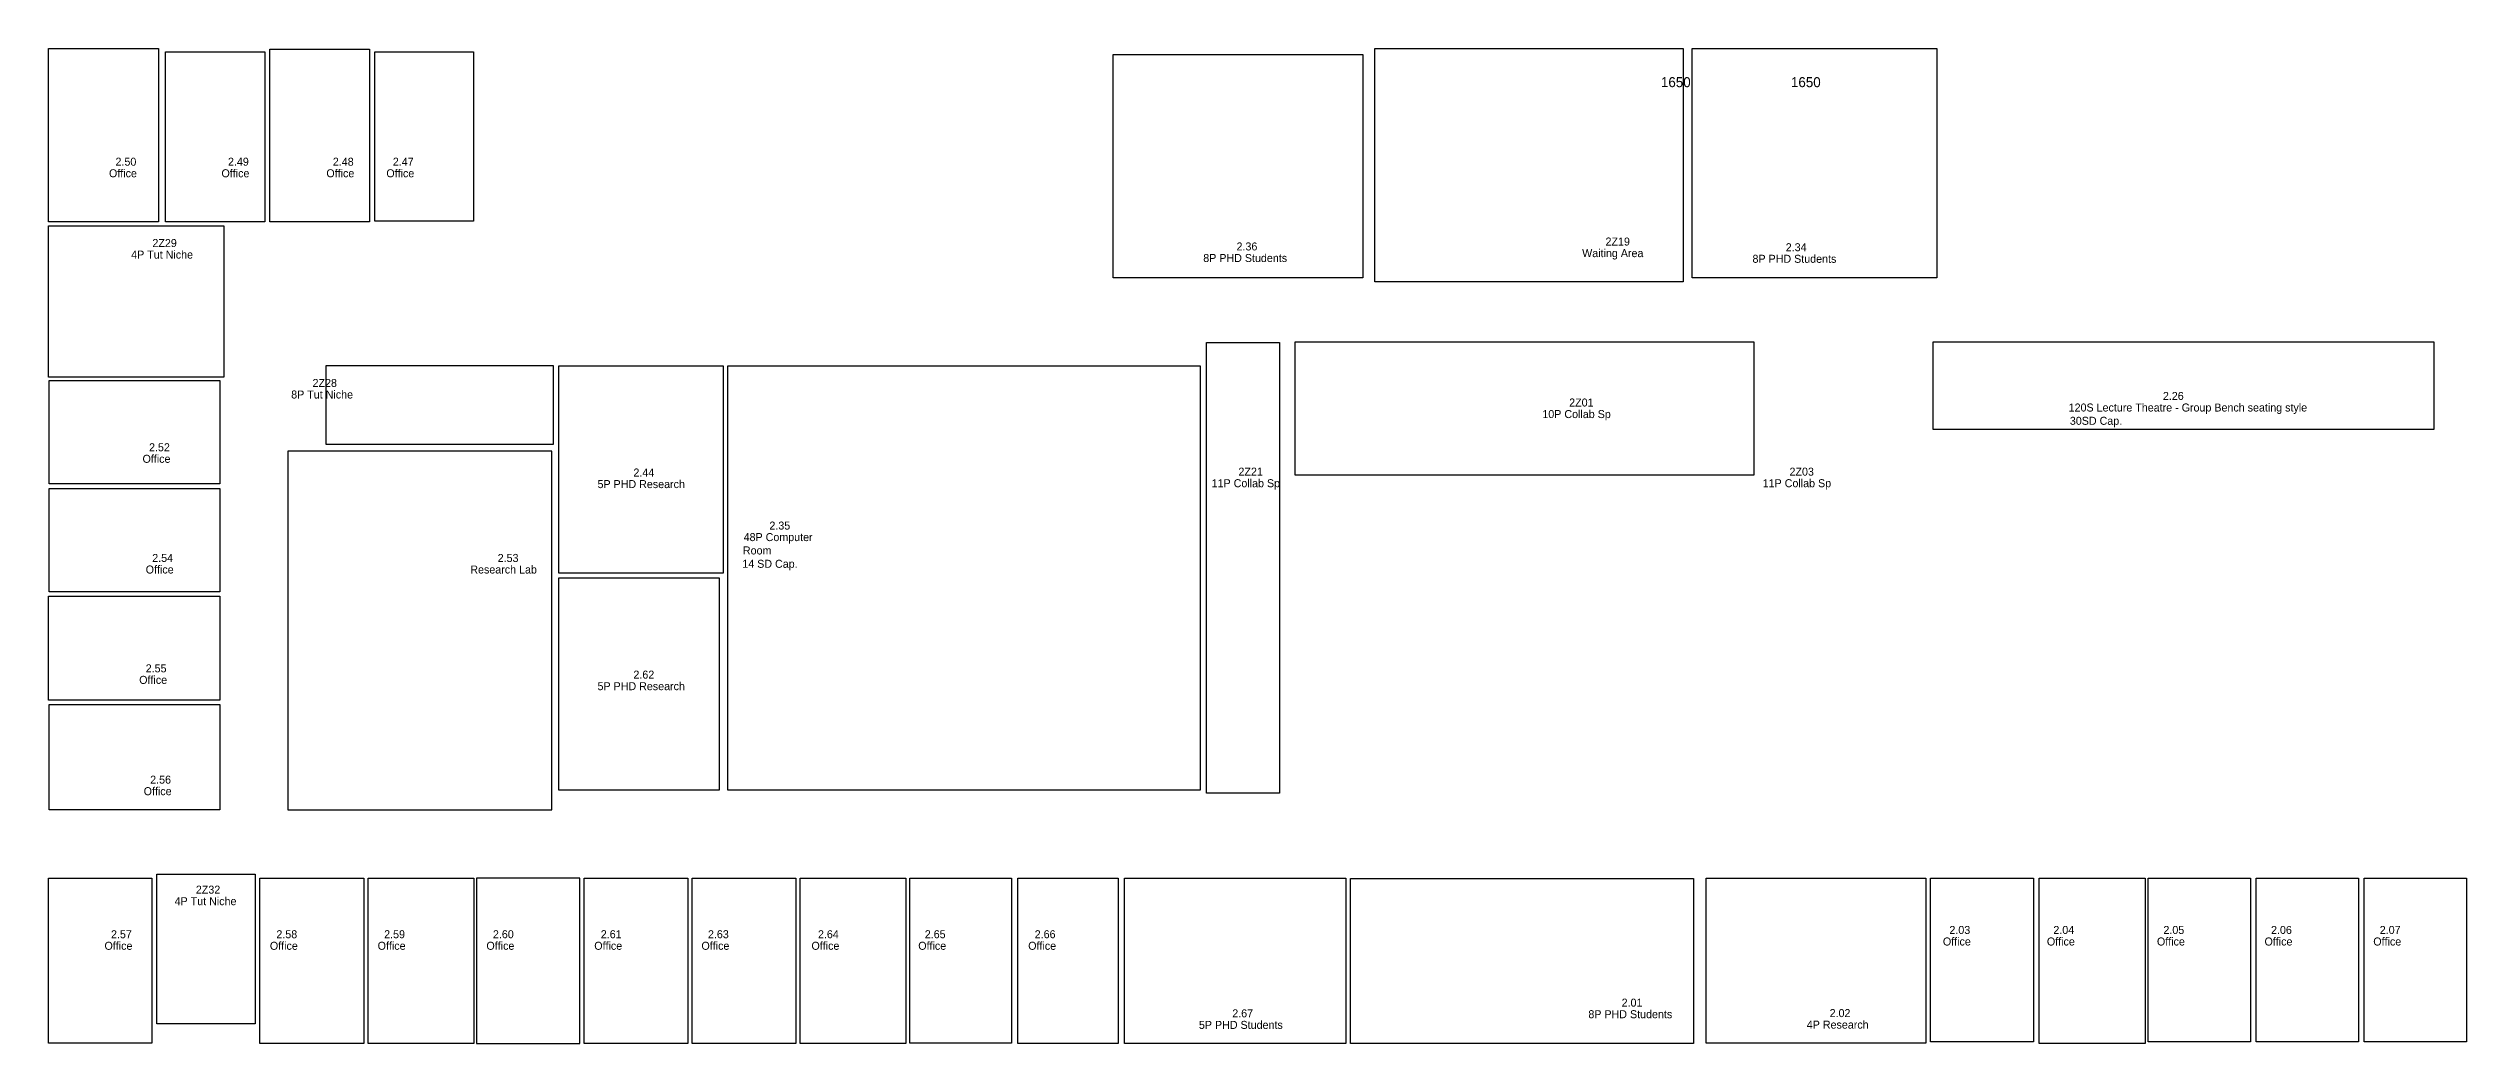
# Model space of a CAD drawing. Header units: millimetres. Extents: x 89863 to 339490, y 9370 to 52720.
# Drawn here: x 156863 to 217313, y 9370 to 34246 of the extents above; entities that cross this region are included whole.
import ezdxf

# ---------------------------------------------------------------- set-up
doc = ezdxf.new("R2010")
doc.units = ezdxf.units.MM
for name, color, linetype in [('A-ANNO-DIMS', 7, 'Continuous'), ('A-AREA-IDEN', 7, 'Continuous'), ('A-AREA-ROOM', 7, 'Continuous')]:
    doc.layers.add(name, color=color, linetype=linetype)

msp = doc.modelspace()

# ---------------------------------------------------------------- linework, layer by layer
at = {"layer": 'A-AREA-ROOM'}
for points in [[(156863, 34246), (159615, 34246), (159615, 29908), (156863, 29908)], [(159788, 34161), (162270, 34161), (162270, 29908), (159788, 29908)], [(162398, 34229), (164894, 34229), (164894, 29908), (162398, 29908)], [(165027, 34161), (167488, 34161), (167488, 29925), (165027, 29925)], [(183483, 34096), (189724, 34096), (189724, 28508), (183483, 28508)], [(190024, 34246), (197726, 34246), (197726, 28408), (190024, 28408)], [(197954, 34246), (204072, 34246), (204072, 28508), (197954, 28508)], [(156863, 29806), (161251, 29806), (161251, 26026), (156863, 26026)], [(185813, 26892), (187641, 26892), (187641, 15632), (185813, 15632)], [(188031, 26908), (199495, 26908), (199495, 23575), (188031, 23575)], [(203979, 26909), (216494, 26909), (216494, 24716), (203979, 24716)], [(169486, 26310), (163797, 26310), (163797, 24350), (169486, 24350)], [(169623, 26310), (173727, 26310), (173727, 21131), (169623, 21131)], [(173849, 26310), (185651, 26310), (185651, 15708), (173849, 15708)], [(156879, 25942), (161149, 25942), (161149, 23358), (156879, 23358)], [(169446, 24177), (162853, 24177), (162853, 15210), (169446, 15210)], [(156879, 23242), (161149, 23242), (161149, 20658), (156879, 20658)], [(156863, 20556), (161149, 20556), (161149, 17958), (156863, 17958)], [(169623, 21009), (173632, 21009), (173632, 15708), (169623, 15708)], [(156879, 17842), (161149, 17842), (161149, 15210), (156879, 15210)], [(156863, 13506), (159446, 13506), (159446, 9383), (156863, 9383)], [(159573, 13608), (162036, 13608), (162036, 9865), (159573, 9865)], [(162153, 13506), (164751, 13506), (164751, 9370), (162153, 9370)], [(164853, 13506), (167499, 13506), (167499, 9370), (164853, 9370)], [(170151, 13506), (167569, 13506), (167569, 9370), (170151, 9370)], [(170253, 13506), (172851, 13506), (172851, 9370), (170253, 9370)], [(172953, 13506), (175551, 13506), (175551, 9370), (172953, 9370)], [(175653, 13506), (178299, 13506), (178299, 9370), (175653, 9370)], [(178401, 13506), (180939, 13506), (180939, 9383), (178401, 9383)], [(181101, 13506), (183607, 13506), (183607, 9370), (181101, 9370)], [(183764, 13506), (189299, 13506), (189299, 9370), (183764, 9370)], [(197990, 9370), (189411, 9370), (189411, 13495), (197990, 13495)], [(198303, 13508), (203791, 13508), (203791, 9378), (198303, 9378)], [(203913, 13506), (206487, 13506), (206487, 9416), (203913, 9416)], [(206627, 13506), (209281, 13506), (209281, 9370), (206627, 9370)], [(209351, 13506), (211911, 13506), (211911, 9416), (209351, 9416)], [(212051, 13506), (214613, 13506), (214613, 9416), (212051, 9416)], [(214753, 13506), (217313, 13506), (217313, 9416), (214753, 9416)]]:
    msp.add_lwpolyline(points, close=True, dxfattribs=at)

# ---------------------------------------------------------------- texts
at = {"layer": 'A-ANNO-DIMS'}
for p in [(197173, 33276), (200423, 33276)]:
    msp.add_text('1650', height=250, dxfattribs=at).set_placement(p)
at = {"layer": 'A-AREA-IDEN'}
for s, p in [('2.50', (158541, 31313)), ('2.49', (161353, 31313)), ('2.48', (163974, 31313)), ('2.47', (165474, 31313)), ('Office', (158378, 31024)), ('Office', (161190, 31024)), ('Office', (163812, 31024)), ('Office', (165311, 31024)), ('4P Tut Niche', (158933, 28991)), ('2Z29', (159464, 29280)), ('8P PHD Students', (185732, 28906)), ('2.36', (186564, 29195)), ('Waiting Area', (195204, 29028)), ('2Z19', (195788, 29317)), ('8P PHD Students', (199462, 28886)), ('2.34', (200293, 29175)), ('8P Tut Niche', (162933, 25494)), ('2Z28', (163467, 25783)), ('2Z01', (194879, 25294)), ('2.26', (209721, 25458)), ('10P Collab Sp', (194209, 25005)), ('120S Lecture Theatre - Group Bench seating style', (207365, 25169)), ('30SD Cap.', (207395, 24837)), ('2.52', (159380, 24176)), ('Office', (159217, 23887)), ('2.44', (171488, 23544)), ('2Z21', (186612, 23566)), ('2Z03', (200387, 23566)), ('5P PHD Research', (170590, 23255)), ('11P Collab Sp', (185942, 23277)), ('11P Collab Sp', (199717, 23277)), ('2.35', (174887, 22218)), ('Room', (174225, 21596)), ('48P Computer', (174243, 21930)), ('Office', (159296, 21120)), ('2.54', (159459, 21409)), ('Research Lab', (167410, 21120)), ('2.53', (168095, 21409)), ('14 SD Cap.', (174210, 21263)), ('2.55', (159296, 18650)), ('Office', (159133, 18361)), ('5P PHD Research', (170590, 18204)), ('2.62', (171488, 18493)), ('Office', (159245, 15579)), ('2.56', (159408, 15868)), ('2Z32', (160550, 13119)), ('4P Tut Niche', (160019, 12830)), ('2.57', (158429, 12004)), ('2.58', (162563, 12004)), ('2.59', (165257, 12004)), ('2.60', (167976, 12004)), ('2.61', (170672, 12004)), ('2.63', (173351, 12004)), ('2.64', (176101, 12004)), ('2.65', (178771, 12004)), ('2.66', (181519, 12004)), ('2.03', (204384, 12111)), ('2.04', (206983, 12111)), ('2.05', (209734, 12111)), ('2.06', (212424, 12111)), ('2.07', (215142, 12111)), ('Office', (158266, 11715)), ('Office', (162400, 11715)), ('Office', (165094, 11715)), ('Office', (167813, 11715)), ('Office', (170509, 11715)), ('Office', (173188, 11715)), ('Office', (175938, 11715)), ('Office', (178608, 11715)), ('Office', (181356, 11715)), ('Office', (204221, 11822)), ('Office', (206821, 11822)), ('Office', (209572, 11822)), ('Office', (212261, 11822)), ('Office', (214980, 11822)), ('2.01', (196190, 10294)), ('5P PHD Students', (185624, 9738)), ('2.67', (186457, 10027)), ('8P PHD Students', (195359, 10005)), ('4P Research', (200819, 9744)), ('2.02', (201390, 10033))]:
    msp.add_text(s, height=200, dxfattribs=at).set_placement(p)

doc.saveas('drawing.dxf')
